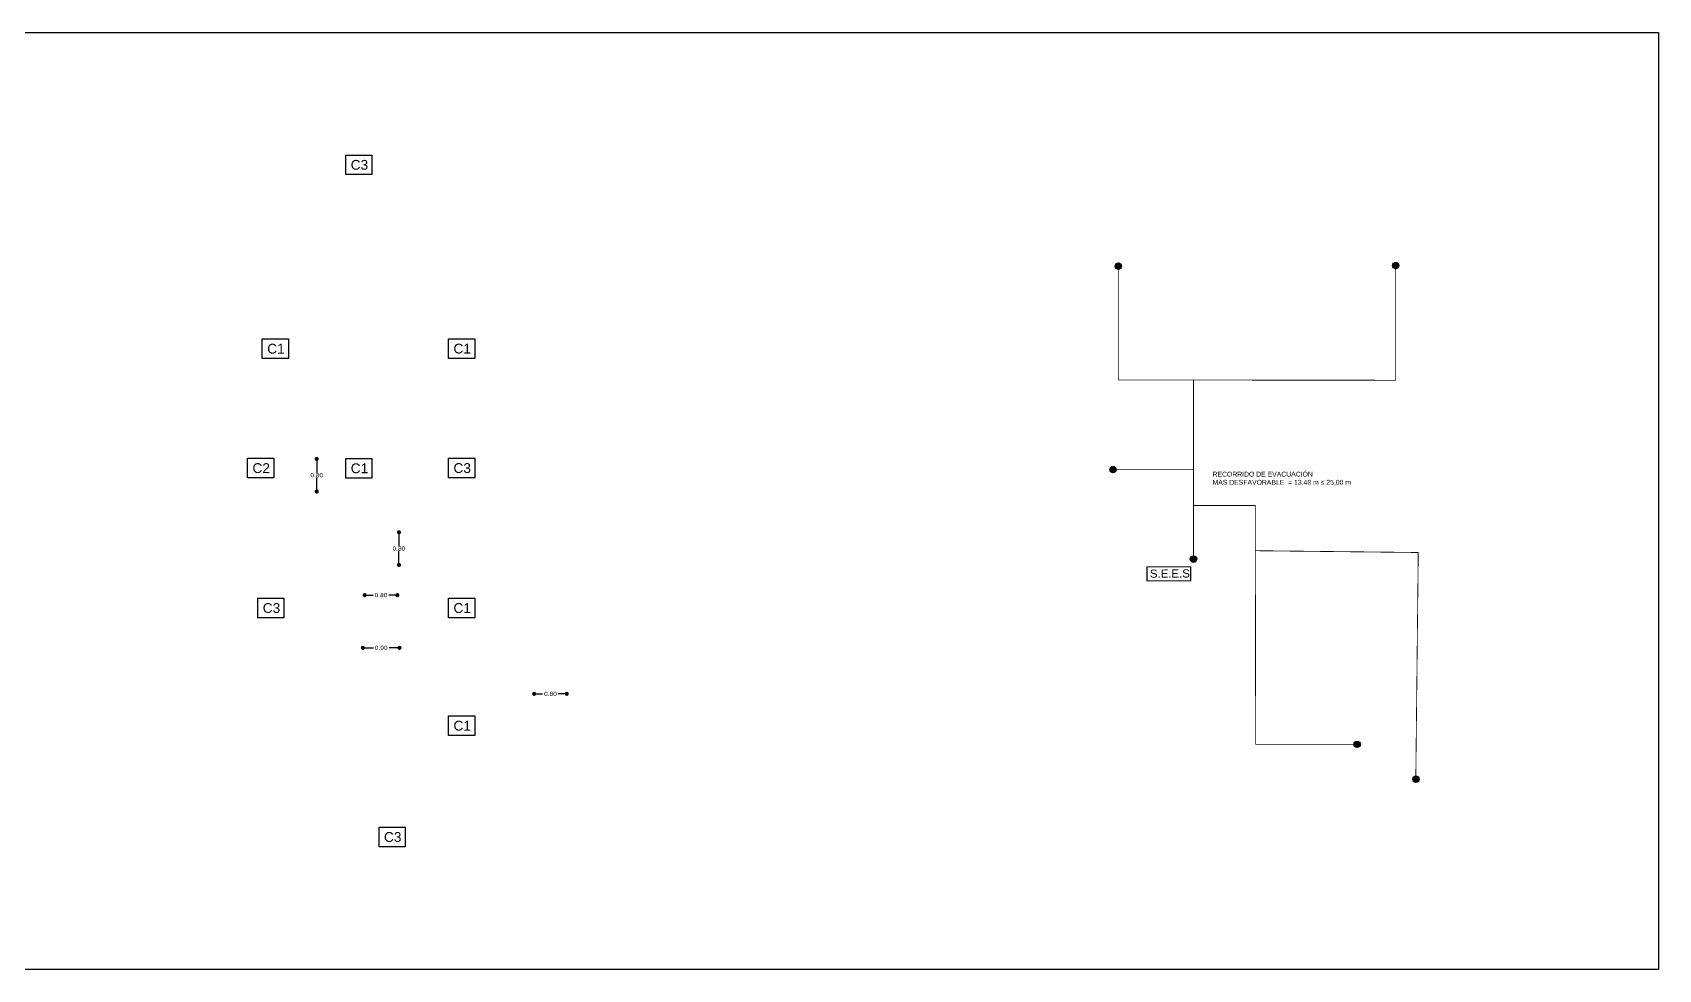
# Model space of a CAD drawing. Header units: metres. Extents: x -92 to 671, y -42 to 91.
# Drawn here: x 62.26 to 102.12, y 13.54 to 36.51 of the extents above; entities that cross this region are included whole.
import ezdxf

# ---------------------------------------------------------------- set-up
doc = ezdxf.new("R2010")
doc.units = ezdxf.units.M
doc.linetypes.add('_CONTINUOUS', pattern=[2, 1, 1])
doc.linetypes.add('RAYITAS2', pattern=[0.1875, 0.125, -0.0625])
doc.layers.add('01Texto 1', color=220, linetype='Continuous')
doc.layers.add('05DB-SI', color=12, linetype='_CONTINUOUS', true_color=0xc20000)
doc.layers.add('05DB-SUA', color=30, linetype='_CONTINUOUS', true_color=0xff7f00)
doc.styles.add('FUTURA', font='', dxfattribs={"width": 1.2})
doc.styles.add('Proyecto', font='arial.ttf', dxfattribs={"height": 0.1})
doc.styles.get("Standard").update_dxf_attribs({"font": 'arial.ttf'})
doc.styles.get('FUTURA').set_extended_font_data('Futura Bk BT')
doc.dimstyles.new('50', dxfattribs={"dimscale": 0, "dimtxt": 0.1, "dimasz": 0.07, "dimexe": 0.2, "dimexo": 0.2, "dimgap": 0.01, "dimtad": 0, "dimtih": 1, "dimtoh": 1, "dimzin": 0, "dimdsep": 46, "dimtxsty": 'FUTURA', "dimblk": 'DOT', "dimcen": 0.1, "dimse1": 1, "dimse2": 1, "dimazin": 0, "dimtfac": 1, "dimtmove": 2, "dimatfit": 2, "dimldrblk": 'DOT', "dimfxl": 1, "dimtolj": 1, "dimarcsym": 0})

# ---------------------------------------------------------------- blocks, each defined once
blk = doc.blocks.new('_DOT')
at = {"color": 0, "linetype": 'ByBlock'}
blk.add_line((-0.5, 0), (-1, 0), dxfattribs=at)
at = {"color": 0, "linetype": 'ByBlock', "const_width": 0.5}
blk.add_lwpolyline([(-0.25, 0, 1), (0.25, 0, 1)], format="xyb", close=True, dxfattribs=at)
blk = doc.blocks.new('*D210')
at = {"layer": '05DB-SUA', "color": 0, "lineweight": -2, "ltscale": 15, "transparency": 16777216}
for p, q in [((69.226, 25.956), (69.226, 25.716)), ((69.226, 25.356), (69.226, 25.596))]:
    blk.add_line(p, q, dxfattribs=at)
at = {"layer": 'DEFPOINTS', "color": 0, "ltscale": 15, "transparency": 16777216}
for p in [(69.056, 26.056), (69.226, 26.056), (69.056, 25.256)]:
    blk.add_point(p, dxfattribs=at)
at = {"layer": '05DB-SUA', "color": 0, "lineweight": -2, "ltscale": 15, "transparency": 16777216, "xscale": 0.1, "yscale": 0.1, "zscale": 0.1}
for p, rotation in [((69.226, 26.056), 90), ((69.226, 25.256), 270)]:
    blk.add_blockref('_DOT', p, dxfattribs=dict(at, rotation=rotation))
at = {"layer": '05DB-SUA', "color": 0, "ltscale": 15, "transparency": 16777216, "insert": (69.226, 25.656), "char_height": 0.1, "attachment_point": 5, "style": 'FUTURA'}
blk.add_mtext('\\A1;0.80', dxfattribs=at)
blk = doc.blocks.new('*D211')
at = {"layer": '05DB-SUA', "color": 0, "lineweight": -2, "ltscale": 15, "transparency": 16777216}
for p, q in [((71.242, 24.158), (71.242, 23.918)), ((71.242, 23.558), (71.242, 23.798))]:
    blk.add_line(p, q, dxfattribs=at)
at = {"layer": 'DEFPOINTS', "color": 0, "ltscale": 15, "transparency": 16777216}
for p in [(71.242, 24.258), (71.355, 24.258), (71.456, 23.458)]:
    blk.add_point(p, dxfattribs=at)
at = {"layer": '05DB-SUA', "color": 0, "lineweight": -2, "ltscale": 15, "transparency": 16777216, "xscale": 0.1, "yscale": 0.1, "zscale": 0.1}
for p, rotation in [((71.242, 24.258), 90), ((71.242, 23.458), 270)]:
    blk.add_blockref('_DOT', p, dxfattribs=dict(at, rotation=rotation))
at = {"layer": '05DB-SUA', "color": 0, "ltscale": 15, "transparency": 16777216, "insert": (71.242, 23.858), "char_height": 0.1, "attachment_point": 5, "style": 'FUTURA'}
blk.add_mtext('\\A1;0.80', dxfattribs=at)
blk = doc.blocks.new('*D212')
at = {"layer": '05DB-SUA', "color": 0, "lineweight": -2, "ltscale": 15, "transparency": 16777216}
for p, q in [((70.502, 22.716), (70.609, 22.716)), ((71.102, 22.716), (70.995, 22.716))]:
    blk.add_line(p, q, dxfattribs=at)
at = {"layer": 'DEFPOINTS', "color": 0, "ltscale": 15, "transparency": 16777216}
for p in [(70.402, 22.716), (70.402, 22.547), (71.202, 22.547)]:
    blk.add_point(p, dxfattribs=at)
at = {"layer": '05DB-SUA', "color": 0, "lineweight": -2, "ltscale": 15, "transparency": 16777216, "xscale": 0.1, "yscale": 0.1, "zscale": 0.1, "rotation": 180}
blk.add_blockref('_DOT', (70.402, 22.716), dxfattribs=at)
at = {"layer": '05DB-SUA', "color": 0, "lineweight": -2, "ltscale": 15, "transparency": 16777216, "xscale": 0.1, "yscale": 0.1, "zscale": 0.1}
blk.add_blockref('_DOT', (71.202, 22.716), dxfattribs=at)
at = {"layer": '05DB-SUA', "color": 0, "ltscale": 15, "transparency": 16777216, "insert": (70.802, 22.716), "char_height": 0.1, "attachment_point": 5, "style": 'FUTURA'}
blk.add_mtext('\\A1;0.80', dxfattribs=at)
blk = doc.blocks.new('*D213')
at = {"layer": '05DB-SUA', "color": 0, "lineweight": -2, "ltscale": 15, "transparency": 16777216}
for p, q in [((70.457, 21.424), (70.614, 21.424)), ((71.156, 21.424), (70.999, 21.424))]:
    blk.add_line(p, q, dxfattribs=at)
at = {"layer": 'DEFPOINTS', "color": 0, "ltscale": 15, "transparency": 16777216}
for p in [(70.357, 21.424), (70.357, 20.95), (71.256, 20.951)]:
    blk.add_point(p, dxfattribs=at)
at = {"layer": '05DB-SUA', "color": 0, "lineweight": -2, "ltscale": 15, "transparency": 16777216, "xscale": 0.1, "yscale": 0.1, "zscale": 0.1, "rotation": 180}
blk.add_blockref('_DOT', (70.357, 21.424), dxfattribs=at)
at = {"layer": '05DB-SUA', "color": 0, "lineweight": -2, "ltscale": 15, "transparency": 16777216, "xscale": 0.1, "yscale": 0.1, "zscale": 0.1}
blk.add_blockref('_DOT', (71.256, 21.424), dxfattribs=at)
at = {"layer": '05DB-SUA', "color": 0, "ltscale": 15, "transparency": 16777216, "insert": (70.806, 21.424), "char_height": 0.1, "attachment_point": 5, "style": 'FUTURA'}
blk.add_mtext('\\A1;0.90', dxfattribs=at)
blk = doc.blocks.new('*D214')
at = {"layer": '05DB-SUA', "color": 0, "lineweight": -2, "ltscale": 15, "transparency": 16777216}
for p, q in [((74.657, 20.296), (74.764, 20.296)), ((75.256, 20.296), (75.149, 20.296))]:
    blk.add_line(p, q, dxfattribs=at)
at = {"layer": 'DEFPOINTS', "color": 0, "ltscale": 15, "transparency": 16777216}
for p in [(74.557, 20.451), (75.356, 20.451), (75.356, 20.296)]:
    blk.add_point(p, dxfattribs=at)
at = {"layer": '05DB-SUA', "color": 0, "lineweight": -2, "ltscale": 15, "transparency": 16777216, "xscale": 0.1, "yscale": 0.1, "zscale": 0.1, "rotation": 180}
blk.add_blockref('_DOT', (74.557, 20.296), dxfattribs=at)
at = {"layer": '05DB-SUA', "color": 0, "lineweight": -2, "ltscale": 15, "transparency": 16777216, "xscale": 0.1, "yscale": 0.1, "zscale": 0.1}
blk.add_blockref('_DOT', (75.356, 20.296), dxfattribs=at)
at = {"layer": '05DB-SUA', "color": 0, "ltscale": 15, "transparency": 16777216, "insert": (74.956, 20.296), "char_height": 0.1, "attachment_point": 5, "style": 'FUTURA'}
blk.add_mtext('\\A1;0.80', dxfattribs=at)

msp = doc.modelspace()

# ---------------------------------------------------------------- hatches: boundary and pattern name
at = {"layer": '05DB-SI'}
h = msp.add_hatch(color=256, dxfattribs=at)
h.dxf.hatch_style = 1
h.paths.add_polyline_path([(88.834, 30.845), (88.834, 30.78), (88.878, 30.78), (88.878, 30.701, 0.414214), (88.957, 30.78, 0.599912)])
h.paths.add_polyline_path([(88.878, 30.78), (88.799, 30.78, 0.414214), (88.878, 30.701)])
h.paths.add_polyline_path([(88.834, 30.845, 0.250069), (88.799, 30.78), (88.834, 30.78)])
h = msp.add_hatch(color=256, dxfattribs=at)
h.dxf.hatch_style = 1
h.paths.add_polyline_path([(95.632, 30.861), (95.632, 30.795), (95.675, 30.795), (95.675, 30.717, 0.414214), (95.754, 30.795, 0.599912)])
h.paths.add_polyline_path([(95.675, 30.795), (95.597, 30.795, 0.414214), (95.675, 30.717)])
h.paths.add_polyline_path([(95.632, 30.861, 0.250069), (95.597, 30.795), (95.632, 30.795)])
h = msp.add_hatch(color=256, dxfattribs=at)
h.dxf.hatch_style = 1
h.paths.add_polyline_path([(88.702, 25.858), (88.702, 25.793), (88.746, 25.793), (88.746, 25.714, 0.414214), (88.824, 25.793, 0.599912)])
h.paths.add_polyline_path([(88.746, 25.793), (88.667, 25.793, 0.414214), (88.746, 25.714)])
h.paths.add_polyline_path([(88.702, 25.858, 0.250069), (88.667, 25.793), (88.702, 25.793)])
h = msp.add_hatch(color=256, dxfattribs=at)
h.dxf.hatch_style = 1
h.paths.add_polyline_path([(90.676, 23.665), (90.676, 23.6), (90.72, 23.6), (90.72, 23.521, 0.414214), (90.798, 23.6, 0.599912)])
h.paths.add_polyline_path([(90.72, 23.6), (90.641, 23.6, 0.414214), (90.72, 23.521)])
h.paths.add_polyline_path([(90.676, 23.665, 0.250069), (90.641, 23.6), (90.676, 23.6)])
h = msp.add_hatch(color=256, dxfattribs=at)
h.dxf.hatch_style = 1
h.paths.add_polyline_path([(94.687, 19.125), (94.687, 19.059), (94.731, 19.059), (94.731, 18.981, 0.414214), (94.81, 19.059, 0.599912)])
h.paths.add_polyline_path([(94.731, 19.059), (94.652, 19.059, 0.414214), (94.731, 18.981)])
h.paths.add_polyline_path([(94.687, 19.125, 0.250069), (94.652, 19.059), (94.687, 19.059)])
h = msp.add_hatch(color=256, dxfattribs=at)
h.dxf.hatch_style = 1
h.paths.add_polyline_path([(96.129, 18.27), (96.129, 18.205), (96.173, 18.205), (96.173, 18.126, 0.414214), (96.251, 18.205, 0.599912)])
h.paths.add_polyline_path([(96.173, 18.205), (96.094, 18.205, 0.414214), (96.173, 18.126)])
h.paths.add_polyline_path([(96.129, 18.27, 0.250069), (96.094, 18.205), (96.129, 18.205)])

# ---------------------------------------------------------------- linework, layer by layer
at = {"layer": '01Texto 1'}
msp.add_lwpolyline([(33.273, 36.507), (102.118, 36.507), (102.118, 13.54), (33.273, 13.54)], close=True, dxfattribs=at)
at = {"layer": '05DB-SI', "linetype": 'RAYITAS2', "const_width": 0.02}
for points in [[(88.878, 30.78), (88.878, 27.989), (90.72, 27.989)], [(88.746, 25.793), (90.72, 25.793)], [(96.169, 18.206), (96.229, 23.761), (92.236, 23.805), (92.236, 24.912), (90.72, 24.912), (90.72, 23.6)], [(94.731, 19.059), (92.243, 19.059), (92.236, 23.805)]]:
    msp.add_lwpolyline(points, dxfattribs=at)
at = {"layer": '05DB-SI', "linetype": 'RAYITAS2'}
msp.add_lwpolyline([(90.72, 24.912, 0.02, 0.02, 0), (90.72, 27.989, 0.02, 0.02, 0), (95.675, 27.983, 0.02, 0.02, 0), (95.675, 30.775, 0, 0, 0)], format="xyseb", dxfattribs=at)
at = {"layer": '05DB-SI'}
msp.add_lwpolyline([(89.576, 23.064), (90.657, 23.071), (90.654, 23.408), (89.574, 23.401)], close=True, dxfattribs=at)
for centre in [(88.878, 30.78), (95.675, 30.795), (88.746, 25.793), (90.72, 23.6), (94.731, 19.059), (96.173, 18.205)]:
    msp.add_circle(centre, 0.0786, dxfattribs=at)

# ---------------------------------------------------------------- texts
at = {"layer": '05DB-SI', "insert": (91.186, 25.742), "char_height": 0.12, "attachment_point": 1}
msp.add_mtext_dynamic_manual_height_columns('\\A1;RECORRIDO DE EVACUACIÓN\\PMÁS DESFAVORABLE  {\\A0;= 13.48 m ≤ 25,00 m}', width=3.49651, gutter_width=15, heights=[1.153], dxfattribs=at)
at = {"layer": '05DB-SI', "insert": (89.65, 23.342), "char_height": 0.2, "width": 3.74985, "attachment_point": 1, "rotation": 0.3773, "style": 'Proyecto'}
msp.add_mtext('S.E.E.S', dxfattribs=at)
at = {"layer": '05DB-SUA', "color": 217, "true_color": 0x93278f, "char_height": 0.24, "attachment_point": 1, "bg_fill": 16, "box_fill_scale": 1.5, "bg_fill_color": 256, "bg_fill_transparency": 0}
for s, insert in [('\\pxql;C3', (70.059, 33.384)), ('\\pxql;C1', (68.012, 28.877)), ('\\pxql;C1', (72.578, 28.879)), ('\\pxql;C2', (67.651, 25.95)), ('\\pxql;C1', (70.059, 25.945)), ('\\pxql;C3', (72.578, 25.951)), ('\\pxql;C3', (67.903, 22.52)), ('\\pxql;C1', (72.578, 22.52)), ('\\pxql;C1', (72.578, 19.636)), ('\\pxql;C3', (70.874, 16.907))]:
    msp.add_mtext_dynamic_manual_height_columns(s, width=0.4, gutter_width=13.483, heights=[0], dxfattribs=dict(at, insert=insert))

# ---------------------------------------------------------------- dimensions: what is measured, and where the dimension line sits
at = {"layer": '05DB-SUA', "ltscale": 15}
for base, p1, p2, angle, picture, middle in [((69.226, 26.056), (69.056, 25.256), (69.056, 26.056), 90, '*D210', (69.226, 25.656)), ((71.242, 24.258), (71.456, 23.458), (71.355, 24.258), 90, '*D211', (71.242, 23.858)), ((70.402, 22.716), (71.202, 22.547), (70.402, 22.547), 180, '*D212', (70.802, 22.716))]:
    dim = msp.add_linear_dim(base=base, p1=p1, p2=p2, angle=angle, dimstyle='50', override={"dimscale": 1, "dimasz": 0.1}, dxfattribs=at)
    dim.commit()
    dim.dimension.update_dxf_attribs({"geometry": picture, "text_midpoint": middle})
for base, p1, p2, picture, middle in [((70.357, 21.424), (71.256, 20.951), (70.357, 20.95), '*D213', (70.806, 21.424)), ((75.356, 20.296), (74.557, 20.451), (75.356, 20.451), '*D214', (74.956, 20.296))]:
    dim = msp.add_linear_dim(base=base, p1=p1, p2=p2, dimstyle='50', override={"dimscale": 1, "dimasz": 0.1}, dxfattribs=at)
    dim.commit()
    dim.dimension.update_dxf_attribs({"geometry": picture, "text_midpoint": middle})

doc.saveas('drawing.dxf')
